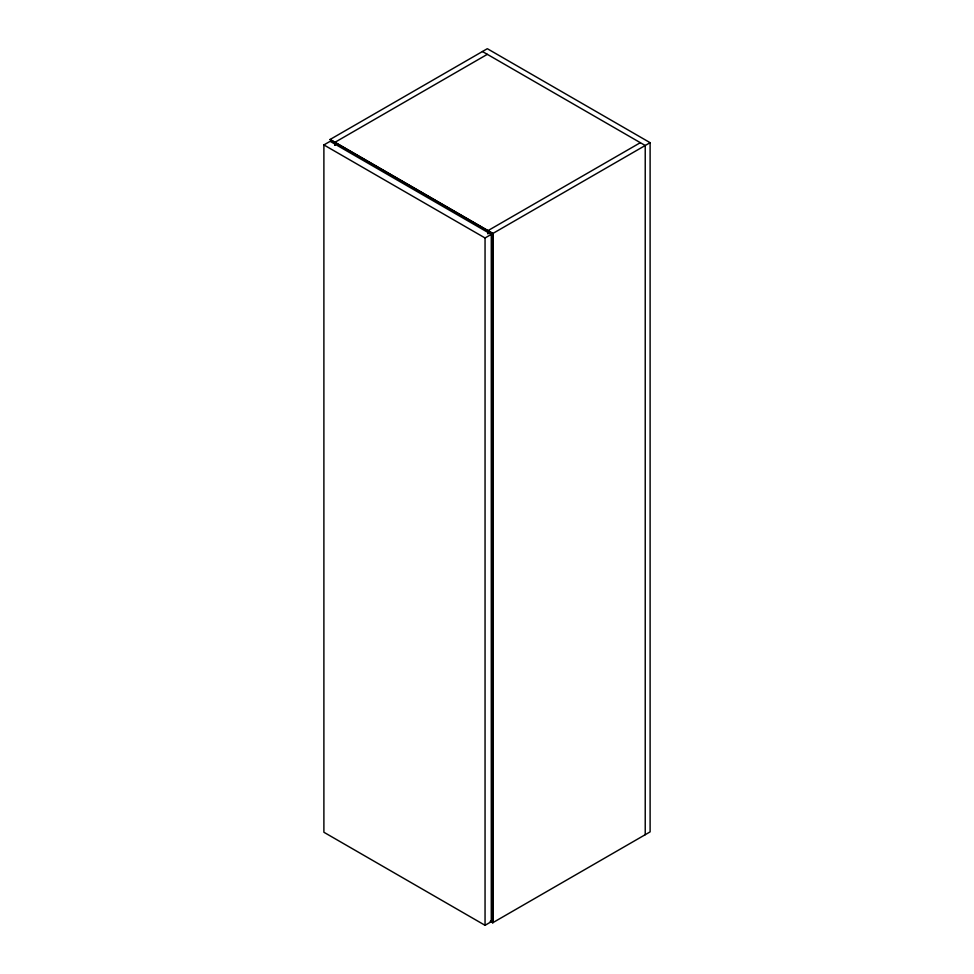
<?xml version="1.0" encoding="UTF-8"?>
<svg xmlns="http://www.w3.org/2000/svg" width="974" height="974" viewBox="0 0 974 974"><rect width="100%" height="100%" fill="white"/><g stroke="black" fill="none" stroke-linecap="round" stroke-linejoin="round"><path stroke-width="1.46" d="M323.892 144.931L330.137 141.34L491.286 234.369L491.286 921.696L485.052 925.3L323.892 832.259L323.892 144.931L485.052 237.973L491.286 234.369M487.329 54.337L334.849 142.362L334.849 145.187M640.344 142.679L487.864 230.704L487.864 233.748M650.108 142.679L487.329 48.7L329.967 139.55L492.747 233.529L650.108 142.679L650.108 831.881L492.747 922.731L490.312 921.319M482.447 51.525L645.226 145.503L645.226 834.706M330.137 139.452L492.917 233.431L492.917 922.634L490.47 921.234M492.747 233.529L492.747 922.731M488.035 230.619L488.035 233.663M485.052 237.973L485.052 925.3M335.019 142.277L335.019 145.321"/></g></svg>
